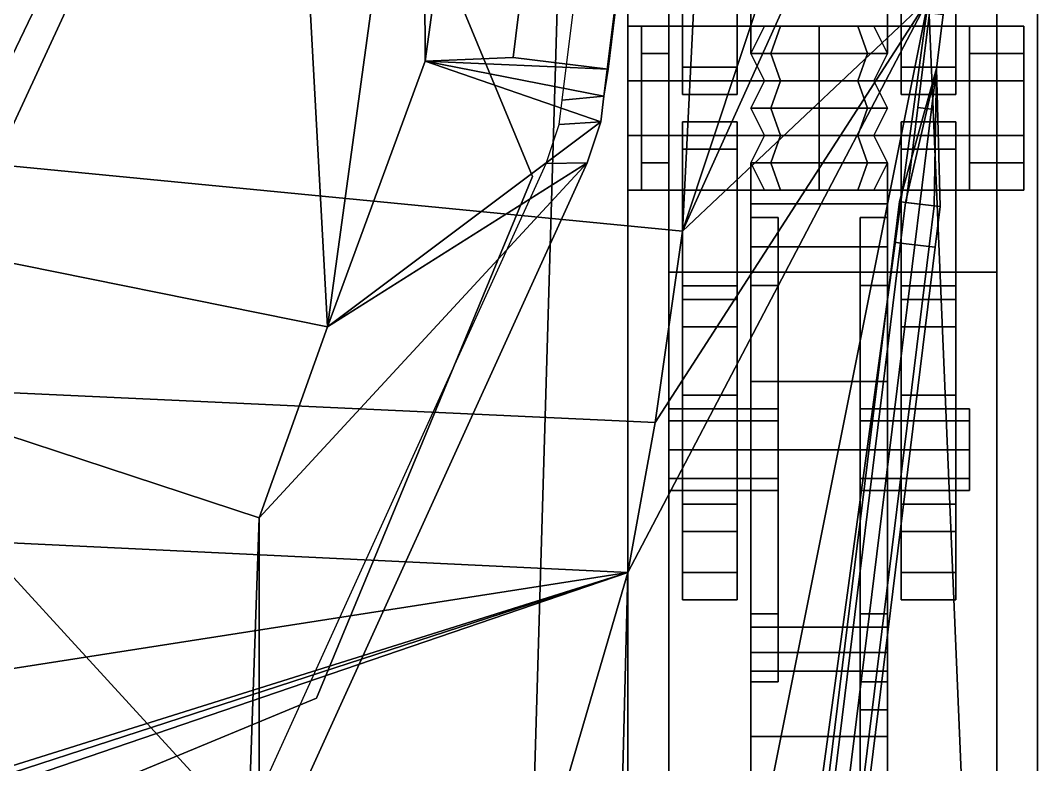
# Model space of a CAD drawing. Header units: millimetres. Extents: x -0.9 to 1.2, y -2.1 to 13.
# Drawn here: x 0.185 to 0.93, y -0.501 to 0.044 of the extents above; entities that cross this region are included whole.
import ezdxf

# ---------------------------------------------------------------- set-up
doc = ezdxf.new("R2010")
doc.units = ezdxf.units.MM
for name, color, linetype in [('fenders', 6, 'Continuous'), ('suspension', 5, 'Continuous'), ('tools', 3, 'Continuous'), ('tracks', 3, 'Continuous'), ('turret', 2, 'Continuous'), ('wheels', 2, 'Continuous')]:
    doc.layers.add(name, color=color, linetype=linetype)

msp = doc.modelspace()

# ---------------------------------------------------------------- linework, layer by layer
for points in [[(0.63, 1.81, 0.35), (0.53, -1.58, 0.35), (-0.53, -1.58, 0.35), (-0.63, 1.81, 0.35)], [(0.53, -1.58, 0.35), (0.63, 1.81, 0.35), (0.63, 1.81, 0.35), (0.63, -1.58, 0.35)], [(0.63, -1.66, 0.89), (0.63, -1.58, 0.35), (0.63, 1.81, 0.35), (0.63, 1.77, 0.89)], [(0.68, 0.09, 1.34), (-0.67, 0.24, 1.34), (-0.67, 0.02, 1.34), (0.67, -0.11, 1.34)], [(0.73289, 0.08, 1.2), (0.68, 0.09, 1.34), (0.67, -0.11, 1.34), (0.73289, 0.08, 1.2)], [(0.75556, 0.08, 1.14), (0.73289, 0.08, 1.2), (0.67, -0.11, 1.34), (0.75556, 0.08, 1.14)], [(0.85, 0.06, 0.89), (0.75556, 0.08, 1.14), (0.67, -0.11, 1.34), (0.85, 0.06, 0.89)], [(0.85, 0.06, 0.89), (0.61, -1.14, 1.03), (0.67, -1.26, 0.89), (0.85, 0.06, 0.89)], [(0.85, 0.06, 0.89), (0.63, -0.36, 1.34), (0.61, -1.14, 1.03), (0.85, 0.06, 0.89)], [(0.85, 0.06, 0.89), (0.65, -0.25, 1.34), (0.63, -0.36, 1.34), (0.85, 0.06, 0.89)], [(0.85, 0.06, 0.89), (0.67, -0.11, 1.34), (0.65, -0.25, 1.34), (0.85, 0.06, 0.89)], [(0.67, -0.11, 1.34), (-0.67, 0.02, 1.34), (-0.65, -0.19, 1.34), (0.65, -0.25, 1.34)], [(0.65, -0.25, 1.34), (-0.65, -0.19, 1.34), (-0.62, -0.3, 1.34), (0.63, -0.36, 1.34)], [(0.63, -0.36, 1.34), (-0.62, -0.3, 1.34), (-0.56, -0.42, 1.34), (-0.46, -0.53, 1.34)], [(0.63, -0.36, 1.34), (-0.46, -0.53, 1.34), (-0.34, -0.6, 1.34), (-0.23, -0.63, 1.34)], [(0.63, -0.36, 1.34), (-0.23, -0.63, 1.34), (-0.2, -0.63, 1.34)], [(0.63, -0.36, 1.34), (-0.2, -0.63, 1.34), (-0.19, -0.64, 1.34)], [(-0.19, -0.64, 1.34), (-0.11, -0.94, 1.34), (0.46, -0.94, 1.34), (0.63, -0.36, 1.34)], [(0.63, -0.36, 1.34), (0.46, -0.94, 1.34), (0.61, -1.14, 1.03), (0.63, -0.36, 1.34)]]:
    msp.add_3dface(points)
at = {"layer": 'fenders'}
for points in [[(0.93, -1.83, 0.89), (0.93, 1.79, 0.89), (0.85, 0.23, 0.89), (0.85, 0.06, 0.89)], [(0.93, -1.79, 0.84), (0.93, 1.78, 0.84), (0.93, 1.79, 0.89), (0.93, -1.83, 0.89)], [(0.85, 0.06, 0.89), (0.85, 0.06, 0.89), (0.67, -1.26, 0.89), (0.93, -1.83, 0.89)]]:
    msp.add_3dface(points, dxfattribs=at)
at = {"layer": 'suspension'}
for points in [[(0.67, 0.2, 0.16), (0.67, 0.01, 0.16), (0.67, -0.01, 0.27), (0.67, -0.01, 0.32)], [(0.67, 0.2, 0.26), (0.67, 0.2, 0.16), (0.67, -0.01, 0.32), (0.67, 0.1, 0.36)], [(0.71, 0.2, 0.16), (0.71, 0.01, 0.16), (0.67, 0.01, 0.16), (0.67, 0.2, 0.16)], [(0.71, -0.01, 0.27), (0.71, 0.01, 0.16), (0.71, 0.2, 0.16), (0.71, -0.01, 0.32)], [(0.71, -0.01, 0.32), (0.71, 0.2, 0.16), (0.71, 0.2, 0.26), (0.71, 0.1, 0.36)], [(0.83, 0.2, 0.26), (0.83, 0.2, 0.16), (0.83, -0.01, 0.32), (0.83, 0.1, 0.36)], [(0.83, 0.2, 0.16), (0.83, 0.01, 0.16), (0.83, -0.01, 0.27), (0.83, -0.01, 0.32)], [(0.87, 0.2, 0.16), (0.87, 0.01, 0.16), (0.83, 0.01, 0.16), (0.83, 0.2, 0.16)], [(0.87, -0.01, 0.32), (0.87, 0.2, 0.16), (0.87, 0.2, 0.26), (0.87, 0.1, 0.36)], [(0.87, -0.01, 0.27), (0.87, 0.01, 0.16), (0.87, 0.2, 0.16), (0.87, -0.01, 0.32)], [(0.67, 0.1, 0.36), (0.67, -0.01, 0.32), (0.71, -0.01, 0.32), (0.71, 0.1, 0.36)], [(0.83, 0.1, 0.36), (0.83, -0.01, 0.32), (0.87, -0.01, 0.32), (0.87, 0.1, 0.36)], [(0.72, 0.05, 0.61), (0.72, 0.04, 0.61), (0.82, 0.04, 0.61), (0.82, 0.05, 0.61)], [(0.82, 0.05, 0.46), (0.82, 0.04, 0.46), (0.72, 0.04, 0.46), (0.72, 0.05, 0.46)], [(0.72, 0.04, 0.46), (0.72, 0.04, 0.61), (0.72, 0.05, 0.61), (0.72, 0.05, 0.46)], [(0.82, 0.05, 0.61), (0.82, 0.04, 0.61), (0.82, 0.04, 0.46), (0.82, 0.05, 0.46)], [(0.92, 0.04, 0.44), (0.92, 0.04, 0.36), (0.63, 0.04, 0.36), (0.63, 0.04, 0.44)], [(0.63, -0.08, 0.36), (0.63, 0.04, 0.36), (0.92, 0.04, 0.36), (0.92, -0.08, 0.36)], [(0.92, 0, 0.45), (0.92, 0.04, 0.44), (0.63, 0.04, 0.44), (0.63, 0, 0.45)], [(0.66, 0.04, 0.26), (0.66, 0.02, 0.23), (0.64, 0.02, 0.23), (0.64, 0.04, 0.26)], [(0.66, 0.04, 0.36), (0.66, 0.04, 0.26), (0.64, 0.04, 0.26), (0.64, 0.04, 0.36)], [(0.64, 0.04, 0.26), (0.64, 0.02, 0.23), (0.64, -0.06, 0.23), (0.64, -0.08, 0.26)], [(0.64, 0.04, 0.36), (0.64, 0.04, 0.26), (0.64, -0.08, 0.26), (0.64, -0.08, 0.36)], [(0.66, -0.06, 0.23), (0.66, 0.02, 0.23), (0.66, 0.04, 0.26), (0.66, -0.08, 0.26)], [(0.66, -0.08, 0.26), (0.66, 0.04, 0.26), (0.66, 0.04, 0.36), (0.66, -0.08, 0.36)], [(0.82, 0.04, 0.46), (0.82, 0.04, 0.61), (0.72, 0.04, 0.61), (0.72, 0.04, 0.46)], [(0.72, 0.02, 0.53), (0.73464, 0.02, 0.56536), (0.74172, 0.04, 0.55828), (0.73, 0.04, 0.53)], [(0.73464, 0.02, 0.49464), (0.72, 0.02, 0.53), (0.73, 0.04, 0.53), (0.74172, 0.04, 0.50172)], [(0.73464, 0.02, 0.56536), (0.77, 0.02, 0.58), (0.77, 0.04, 0.57), (0.74172, 0.04, 0.55828)], [(0.77, 0.02, 0.48), (0.73464, 0.02, 0.49464), (0.74172, 0.04, 0.50172), (0.77, 0.04, 0.49)], [(0.77, 0.02, 0.58), (0.80536, 0.02, 0.56536), (0.79828, 0.04, 0.55828), (0.77, 0.04, 0.57)], [(0.80536, 0.02, 0.49464), (0.77, 0.02, 0.48), (0.77, 0.04, 0.49), (0.79828, 0.04, 0.50172)], [(0.80536, 0.02, 0.56536), (0.82, 0.02, 0.53), (0.81, 0.04, 0.53), (0.79828, 0.04, 0.55828)], [(0.82, 0.02, 0.53), (0.80536, 0.02, 0.49464), (0.79828, 0.04, 0.50172), (0.81, 0.04, 0.53)], [(0.92, 0.04, 0.36), (0.92, 0.04, 0.26), (0.88, 0.04, 0.26), (0.88, 0.04, 0.36)], [(0.88, 0.04, 0.36), (0.88, 0.04, 0.26), (0.88, -0.08, 0.26), (0.88, -0.08, 0.36)], [(0.92, 0.04, 0.26), (0.92, 0.02, 0.23), (0.88, 0.02, 0.23), (0.88, 0.04, 0.26)], [(0.88, 0.04, 0.26), (0.88, 0.02, 0.23), (0.88, -0.06, 0.23), (0.88, -0.08, 0.26)], [(0.92, -0.08, 0.36), (0.92, 0.04, 0.36), (0.92, 0.04, 0.44), (0.92, -0.08, 0.44)], [(0.92, -0.08, 0.26), (0.92, 0.04, 0.26), (0.92, 0.04, 0.36), (0.92, -0.08, 0.36)], [(0.92, -0.06, 0.23), (0.92, 0.02, 0.23), (0.92, 0.04, 0.26), (0.92, -0.08, 0.26)], [(0.92, -0.08, 0.44), (0.92, 0.04, 0.44), (0.92, 0, 0.45), (0.92, -0.04, 0.45)], [(0.66, 0.02, 0.23), (0.66, 0, 0.22), (0.64, 0, 0.22), (0.64, 0.02, 0.23)], [(0.64, 0.02, 0.23), (0.64, 0, 0.22), (0.64, -0.04, 0.22), (0.64, -0.06, 0.23)], [(0.66, -0.04, 0.22), (0.66, 0, 0.22), (0.66, 0.02, 0.23), (0.66, -0.06, 0.23)], [(0.72, 0.02, 0.53), (0.73464, 0.02, 0.49464), (0.74172, 0, 0.50172), (0.73, 0, 0.53)], [(0.73464, 0.02, 0.56536), (0.72, 0.02, 0.53), (0.73, 0, 0.53), (0.74172, 0, 0.55828)], [(0.73464, 0.02, 0.49464), (0.77, 0.02, 0.48), (0.77, 0, 0.49), (0.74172, 0, 0.50172)], [(0.77, 0.02, 0.58), (0.73464, 0.02, 0.56536), (0.74172, 0, 0.55828), (0.77, 0, 0.57)], [(0.77, 0.02, 0.48), (0.80536, 0.02, 0.49464), (0.79828, 0, 0.50172), (0.77, 0, 0.49)], [(0.80536, 0.02, 0.56536), (0.77, 0.02, 0.58), (0.77, 0, 0.57), (0.79828, 0, 0.55828)], [(0.80536, 0.02, 0.49464), (0.82, 0.02, 0.53), (0.81, 0, 0.53), (0.79828, 0, 0.50172)], [(0.82, 0.02, 0.53), (0.80536, 0.02, 0.56536), (0.79828, 0, 0.55828), (0.81, 0, 0.53)], [(0.92, 0.02, 0.23), (0.92, 0, 0.22), (0.88, 0, 0.22), (0.88, 0.02, 0.23)], [(0.88, 0.02, 0.23), (0.88, 0, 0.22), (0.88, -0.04, 0.22), (0.88, -0.06, 0.23)], [(0.92, -0.04, 0.22), (0.92, 0, 0.22), (0.92, 0.02, 0.23), (0.92, -0.06, 0.23)], [(0.67, -0.01, 0.27), (0.67, 0.01, 0.16), (0.71, 0.01, 0.16), (0.71, -0.01, 0.27)], [(0.83, -0.01, 0.27), (0.83, 0.01, 0.16), (0.87, 0.01, 0.16), (0.87, -0.01, 0.27)], [(0.92, -0.04, 0.45), (0.92, 0, 0.45), (0.63, 0, 0.45), (0.63, -0.04, 0.45)], [(0.64, -0.04, 0.22), (0.64, 0, 0.22), (0.66, 0, 0.22), (0.66, -0.04, 0.22)], [(0.72, -0.02, 0.53), (0.73464, -0.02, 0.56536), (0.74172, 0, 0.55828), (0.73, 0, 0.53)], [(0.73464, -0.02, 0.49464), (0.72, -0.02, 0.53), (0.73, 0, 0.53), (0.74172, 0, 0.50172)], [(0.73464, -0.02, 0.56536), (0.77, -0.02, 0.58), (0.77, 0, 0.57), (0.74172, 0, 0.55828)], [(0.77, -0.02, 0.48), (0.73464, -0.02, 0.49464), (0.74172, 0, 0.50172), (0.77, 0, 0.49)], [(0.77, -0.02, 0.58), (0.80536, -0.02, 0.56536), (0.79828, 0, 0.55828), (0.77, 0, 0.57)], [(0.80536, -0.02, 0.49464), (0.77, -0.02, 0.48), (0.77, 0, 0.49), (0.79828, 0, 0.50172)], [(0.80536, -0.02, 0.56536), (0.82, -0.02, 0.53), (0.81, 0, 0.53), (0.79828, 0, 0.55828)], [(0.82, -0.02, 0.53), (0.80536, -0.02, 0.49464), (0.79828, 0, 0.50172), (0.81, 0, 0.53)], [(0.88, -0.04, 0.22), (0.88, 0, 0.22), (0.92, 0, 0.22), (0.92, -0.04, 0.22)], [(0.67, -0.01, 0.32), (0.67, -0.01, 0.27), (0.71, -0.01, 0.27), (0.71, -0.01, 0.32)], [(0.83, -0.01, 0.32), (0.83, -0.01, 0.27), (0.87, -0.01, 0.27), (0.87, -0.01, 0.32)], [(0.72, -0.02, 0.53), (0.73464, -0.02, 0.49464), (0.74172, -0.04, 0.50172), (0.73, -0.04, 0.53)], [(0.73464, -0.02, 0.56536), (0.72, -0.02, 0.53), (0.73, -0.04, 0.53), (0.74172, -0.04, 0.55828)], [(0.73464, -0.02, 0.49464), (0.77, -0.02, 0.48), (0.77, -0.04, 0.49), (0.74172, -0.04, 0.50172)], [(0.77, -0.02, 0.58), (0.73464, -0.02, 0.56536), (0.74172, -0.04, 0.55828), (0.77, -0.04, 0.57)], [(0.77, -0.02, 0.48), (0.80536, -0.02, 0.49464), (0.79828, -0.04, 0.50172), (0.77, -0.04, 0.49)], [(0.80536, -0.02, 0.56536), (0.77, -0.02, 0.58), (0.77, -0.04, 0.57), (0.79828, -0.04, 0.55828)], [(0.80536, -0.02, 0.49464), (0.82, -0.02, 0.53), (0.81, -0.04, 0.53), (0.79828, -0.04, 0.50172)], [(0.82, -0.02, 0.53), (0.80536, -0.02, 0.56536), (0.79828, -0.04, 0.55828), (0.81, -0.04, 0.53)], [(0.67, -0.03, 0.32), (0.67, -0.24, 0.16), (0.67, -0.24, 0.26), (0.67, -0.14, 0.36)], [(0.67, -0.03, 0.27), (0.67, -0.05, 0.16), (0.67, -0.24, 0.16), (0.67, -0.03, 0.32)], [(0.71, -0.03, 0.27), (0.71, -0.05, 0.16), (0.67, -0.05, 0.16), (0.67, -0.03, 0.27)], [(0.71, -0.14, 0.36), (0.71, -0.03, 0.32), (0.67, -0.03, 0.32), (0.67, -0.14, 0.36)], [(0.71, -0.03, 0.32), (0.71, -0.03, 0.27), (0.67, -0.03, 0.27), (0.67, -0.03, 0.32)], [(0.71, -0.24, 0.26), (0.71, -0.24, 0.16), (0.71, -0.03, 0.32), (0.71, -0.14, 0.36)], [(0.71, -0.24, 0.16), (0.71, -0.05, 0.16), (0.71, -0.03, 0.27), (0.71, -0.03, 0.32)], [(0.87, -0.03, 0.27), (0.87, -0.05, 0.16), (0.83, -0.05, 0.16), (0.83, -0.03, 0.27)], [(0.83, -0.03, 0.27), (0.83, -0.05, 0.16), (0.83, -0.24, 0.16), (0.83, -0.03, 0.32)], [(0.83, -0.03, 0.32), (0.83, -0.24, 0.16), (0.83, -0.24, 0.26), (0.83, -0.14, 0.36)], [(0.87, -0.14, 0.36), (0.87, -0.03, 0.32), (0.83, -0.03, 0.32), (0.83, -0.14, 0.36)], [(0.87, -0.03, 0.32), (0.87, -0.03, 0.27), (0.83, -0.03, 0.27), (0.83, -0.03, 0.32)], [(0.87, -0.24, 0.16), (0.87, -0.05, 0.16), (0.87, -0.03, 0.27), (0.87, -0.03, 0.32)], [(0.87, -0.24, 0.26), (0.87, -0.24, 0.16), (0.87, -0.03, 0.32), (0.87, -0.14, 0.36)], [(0.63, -0.04, 0.45), (0.63, -0.08, 0.44), (0.92, -0.08, 0.44), (0.92, -0.04, 0.45)], [(0.64, -0.06, 0.23), (0.64, -0.04, 0.22), (0.66, -0.04, 0.22), (0.66, -0.06, 0.23)], [(0.72, -0.06, 0.53), (0.73464, -0.06, 0.56536), (0.74172, -0.04, 0.55828), (0.73, -0.04, 0.53)], [(0.73464, -0.06, 0.49464), (0.72, -0.06, 0.53), (0.73, -0.04, 0.53), (0.74172, -0.04, 0.50172)], [(0.73464, -0.06, 0.56536), (0.77, -0.06, 0.58), (0.77, -0.04, 0.57), (0.74172, -0.04, 0.55828)], [(0.77, -0.06, 0.48), (0.73464, -0.06, 0.49464), (0.74172, -0.04, 0.50172), (0.77, -0.04, 0.49)], [(0.77, -0.06, 0.58), (0.80536, -0.06, 0.56536), (0.79828, -0.04, 0.55828), (0.77, -0.04, 0.57)], [(0.80536, -0.06, 0.49464), (0.77, -0.06, 0.48), (0.77, -0.04, 0.49), (0.79828, -0.04, 0.50172)], [(0.80536, -0.06, 0.56536), (0.82, -0.06, 0.53), (0.81, -0.04, 0.53), (0.79828, -0.04, 0.55828)], [(0.82, -0.06, 0.53), (0.80536, -0.06, 0.49464), (0.79828, -0.04, 0.50172), (0.81, -0.04, 0.53)], [(0.88, -0.06, 0.23), (0.88, -0.04, 0.22), (0.92, -0.04, 0.22), (0.92, -0.06, 0.23)], [(0.67, -0.24, 0.16), (0.67, -0.05, 0.16), (0.71, -0.05, 0.16), (0.71, -0.24, 0.16)], [(0.83, -0.24, 0.16), (0.83, -0.05, 0.16), (0.87, -0.05, 0.16), (0.87, -0.24, 0.16)], [(0.64, -0.08, 0.26), (0.64, -0.06, 0.23), (0.66, -0.06, 0.23), (0.66, -0.08, 0.26)], [(0.72, -0.06, 0.53), (0.73464, -0.06, 0.49464), (0.74172, -0.08, 0.50172), (0.73, -0.08, 0.53)], [(0.73464, -0.06, 0.56536), (0.72, -0.06, 0.53), (0.73, -0.08, 0.53), (0.74172, -0.08, 0.55828)], [(0.73464, -0.06, 0.49464), (0.77, -0.06, 0.48), (0.77, -0.08, 0.49), (0.74172, -0.08, 0.50172)], [(0.77, -0.06, 0.58), (0.73464, -0.06, 0.56536), (0.74172, -0.08, 0.55828), (0.77, -0.08, 0.57)], [(0.77, -0.06, 0.48), (0.80536, -0.06, 0.49464), (0.79828, -0.08, 0.50172), (0.77, -0.08, 0.49)], [(0.80536, -0.06, 0.56536), (0.77, -0.06, 0.58), (0.77, -0.08, 0.57), (0.79828, -0.08, 0.55828)], [(0.80536, -0.06, 0.49464), (0.82, -0.06, 0.53), (0.81, -0.08, 0.53), (0.79828, -0.08, 0.50172)], [(0.82, -0.06, 0.53), (0.80536, -0.06, 0.56536), (0.79828, -0.08, 0.55828), (0.81, -0.08, 0.53)], [(0.88, -0.08, 0.26), (0.88, -0.06, 0.23), (0.92, -0.06, 0.23), (0.92, -0.08, 0.26)], [(0.63, -0.08, 0.44), (0.63, -0.08, 0.36), (0.92, -0.08, 0.36), (0.92, -0.08, 0.44)], [(0.64, -0.08, 0.36), (0.64, -0.08, 0.26), (0.66, -0.08, 0.26), (0.66, -0.08, 0.36)], [(0.72, -0.08, 0.61), (0.72, -0.08, 0.46), (0.72, -0.09, 0.46), (0.72, -0.09, 0.61)], [(0.72, -0.09, 0.46), (0.72, -0.08, 0.46), (0.82, -0.08, 0.46), (0.82, -0.09, 0.46)], [(0.82, -0.09, 0.61), (0.82, -0.08, 0.61), (0.72, -0.08, 0.61), (0.72, -0.09, 0.61)], [(0.82, -0.08, 0.61), (0.82, -0.08, 0.46), (0.72, -0.08, 0.46), (0.72, -0.08, 0.61)], [(0.82, -0.09, 0.46), (0.82, -0.08, 0.46), (0.82, -0.08, 0.61), (0.82, -0.09, 0.61)], [(0.88, -0.08, 0.36), (0.88, -0.08, 0.26), (0.92, -0.08, 0.26), (0.92, -0.08, 0.36)], [(0.72, -0.09, 0.61), (0.72, -0.09, 0.46), (0.82, -0.09, 0.46), (0.82, -0.09, 0.61)], [(0.82, -0.22, 0.59), (0.82, -0.09, 0.59), (0.72, -0.09, 0.59), (0.72, -0.22, 0.59)], [(0.72, -0.14, 0.57), (0.72, -0.09, 0.57), (0.82, -0.09, 0.57), (0.82, -0.14, 0.57)], [(0.82, -0.14, 0.49), (0.82, -0.09, 0.49), (0.72, -0.09, 0.49), (0.72, -0.14, 0.49)], [(0.72, -0.22, 0.47), (0.72, -0.09, 0.47), (0.82, -0.09, 0.47), (0.82, -0.22, 0.47)], [(0.72, -0.22, 0.59), (0.72, -0.09, 0.59), (0.72, -0.09, 0.57), (0.72, -0.14, 0.57)], [(0.72, -0.14, 0.49), (0.72, -0.09, 0.49), (0.72, -0.09, 0.47), (0.72, -0.22, 0.47)], [(0.82, -0.09, 0.57), (0.82, -0.09, 0.59), (0.82, -0.22, 0.59), (0.82, -0.14, 0.57)], [(0.82, -0.09, 0.47), (0.82, -0.09, 0.49), (0.82, -0.14, 0.49), (0.82, -0.22, 0.47)], [(0.71, -0.14, 0.49), (0.71, -0.16, 0.4), (0.67, -0.16, 0.4), (0.67, -0.14, 0.49)], [(0.67, -0.16, 0.4), (0.67, -0.38, 0.26), (0.67, -0.31, 0.42), (0.67, -0.14, 0.49)], [(0.67, -0.14, 0.36), (0.67, -0.24, 0.26), (0.67, -0.27, 0.28), (0.67, -0.16, 0.38)], [(0.71, -0.16, 0.38), (0.71, -0.14, 0.36), (0.67, -0.14, 0.36), (0.67, -0.16, 0.38)], [(0.71, -0.14, 0.62), (0.71, -0.14, 0.57), (0.67, -0.14, 0.57), (0.67, -0.14, 0.62)], [(0.67, -0.14, 0.62), (0.67, -0.18, 0.62), (0.71, -0.18, 0.62), (0.71, -0.14, 0.62)], [(0.67, -0.14, 0.57), (0.67, -0.18, 0.62), (0.67, -0.18, 0.62), (0.67, -0.14, 0.62)], [(0.67, -0.15, 0.55), (0.67, -0.18, 0.58), (0.67, -0.18, 0.62), (0.67, -0.14, 0.57)], [(0.71, -0.14, 0.57), (0.71, -0.15, 0.55), (0.67, -0.15, 0.55), (0.67, -0.14, 0.57)], [(0.71, -0.15, 0.52), (0.71, -0.14, 0.49), (0.67, -0.14, 0.49), (0.67, -0.15, 0.52)], [(0.67, -0.14, 0.49), (0.67, -0.31, 0.42), (0.67, -0.23, 0.53), (0.67, -0.15, 0.52)], [(0.71, -0.31, 0.42), (0.71, -0.38, 0.26), (0.71, -0.16, 0.4), (0.71, -0.14, 0.49)], [(0.71, -0.27, 0.28), (0.71, -0.24, 0.26), (0.71, -0.14, 0.36), (0.71, -0.16, 0.38)], [(0.71, -0.18, 0.62), (0.71, -0.18, 0.62), (0.71, -0.14, 0.57), (0.71, -0.14, 0.62)], [(0.71, -0.18, 0.62), (0.71, -0.18, 0.58), (0.71, -0.15, 0.55), (0.71, -0.14, 0.57)], [(0.71, -0.23, 0.53), (0.71, -0.31, 0.42), (0.71, -0.14, 0.49), (0.71, -0.15, 0.52)], [(0.72, -0.14, 0.49), (0.72, -0.14, 0.57), (0.82, -0.14, 0.57), (0.82, -0.14, 0.49)], [(0.72, -0.22, 0.47), (0.72, -0.22, 0.59), (0.72, -0.14, 0.57), (0.72, -0.14, 0.49)], [(0.82, -0.14, 0.57), (0.82, -0.22, 0.59), (0.82, -0.22, 0.47), (0.82, -0.14, 0.49)], [(0.83, -0.16, 0.4), (0.83, -0.38, 0.26), (0.83, -0.31, 0.42), (0.83, -0.14, 0.49)], [(0.87, -0.14, 0.49), (0.87, -0.16, 0.4), (0.83, -0.16, 0.4), (0.83, -0.14, 0.49)], [(0.87, -0.16, 0.38), (0.87, -0.14, 0.36), (0.83, -0.14, 0.36), (0.83, -0.16, 0.38)], [(0.83, -0.14, 0.36), (0.83, -0.24, 0.26), (0.83, -0.27, 0.28), (0.83, -0.16, 0.38)], [(0.83, -0.14, 0.49), (0.83, -0.31, 0.42), (0.83, -0.23, 0.53), (0.83, -0.15, 0.52)], [(0.87, -0.15, 0.52), (0.87, -0.14, 0.49), (0.83, -0.14, 0.49), (0.83, -0.15, 0.52)], [(0.87, -0.14, 0.57), (0.87, -0.15, 0.55), (0.83, -0.15, 0.55), (0.83, -0.14, 0.57)], [(0.83, -0.15, 0.55), (0.83, -0.18, 0.58), (0.83, -0.18, 0.62), (0.83, -0.14, 0.57)], [(0.83, -0.14, 0.57), (0.83, -0.18, 0.62), (0.83, -0.18, 0.62), (0.83, -0.14, 0.62)], [(0.83, -0.14, 0.62), (0.83, -0.18, 0.62), (0.87, -0.18, 0.62), (0.87, -0.14, 0.62)], [(0.87, -0.14, 0.62), (0.87, -0.14, 0.57), (0.83, -0.14, 0.57), (0.83, -0.14, 0.62)], [(0.87, -0.31, 0.42), (0.87, -0.38, 0.26), (0.87, -0.16, 0.4), (0.87, -0.14, 0.49)], [(0.87, -0.27, 0.28), (0.87, -0.24, 0.26), (0.87, -0.14, 0.36), (0.87, -0.16, 0.38)], [(0.87, -0.23, 0.53), (0.87, -0.31, 0.42), (0.87, -0.14, 0.49), (0.87, -0.15, 0.52)], [(0.87, -0.18, 0.62), (0.87, -0.18, 0.58), (0.87, -0.15, 0.55), (0.87, -0.14, 0.57)], [(0.87, -0.18, 0.62), (0.87, -0.18, 0.62), (0.87, -0.14, 0.57), (0.87, -0.14, 0.62)], [(0.71, -0.15, 0.55), (0.71, -0.15, 0.52), (0.67, -0.15, 0.52), (0.67, -0.15, 0.55)], [(0.67, -0.15, 0.52), (0.67, -0.23, 0.53), (0.67, -0.18, 0.58), (0.67, -0.15, 0.55)], [(0.71, -0.18, 0.58), (0.71, -0.23, 0.53), (0.71, -0.15, 0.52), (0.71, -0.15, 0.55)], [(0.83, -0.15, 0.52), (0.83, -0.23, 0.53), (0.83, -0.18, 0.58), (0.83, -0.15, 0.55)], [(0.87, -0.15, 0.55), (0.87, -0.15, 0.52), (0.83, -0.15, 0.52), (0.83, -0.15, 0.55)], [(0.87, -0.18, 0.58), (0.87, -0.23, 0.53), (0.87, -0.15, 0.52), (0.87, -0.15, 0.55)], [(0.67, -0.16, 0.38), (0.67, -0.27, 0.28), (0.67, -0.38, 0.26), (0.67, -0.16, 0.4)], [(0.71, -0.16, 0.4), (0.71, -0.16, 0.38), (0.67, -0.16, 0.38), (0.67, -0.16, 0.4)], [(0.71, -0.38, 0.26), (0.71, -0.27, 0.28), (0.71, -0.16, 0.38), (0.71, -0.16, 0.4)], [(0.87, -0.16, 0.4), (0.87, -0.16, 0.38), (0.83, -0.16, 0.38), (0.83, -0.16, 0.4)], [(0.83, -0.16, 0.38), (0.83, -0.27, 0.28), (0.83, -0.38, 0.26), (0.83, -0.16, 0.4)], [(0.87, -0.38, 0.26), (0.87, -0.27, 0.28), (0.87, -0.16, 0.38), (0.87, -0.16, 0.4)], [(0.67, -0.18, 0.62), (0.67, -0.18, 0.58), (0.71, -0.18, 0.58), (0.71, -0.18, 0.62)], [(0.67, -0.18, 0.58), (0.67, -0.23, 0.53), (0.71, -0.23, 0.53), (0.71, -0.18, 0.58)], [(0.83, -0.18, 0.58), (0.83, -0.23, 0.53), (0.87, -0.23, 0.53), (0.87, -0.18, 0.58)], [(0.83, -0.18, 0.62), (0.83, -0.18, 0.58), (0.87, -0.18, 0.58), (0.87, -0.18, 0.62)], [(0.82, -0.22, 0.47), (0.82, -0.22, 0.59), (0.72, -0.22, 0.59), (0.72, -0.22, 0.47)], [(0.67, -0.23, 0.53), (0.67, -0.31, 0.42), (0.71, -0.31, 0.42), (0.71, -0.23, 0.53)], [(0.83, -0.23, 0.53), (0.83, -0.31, 0.42), (0.87, -0.31, 0.42), (0.87, -0.23, 0.53)], [(0.71, -0.24, 0.16), (0.71, -0.24, 0.26), (0.67, -0.24, 0.26), (0.67, -0.24, 0.16)], [(0.67, -0.27, 0.28), (0.67, -0.24, 0.26), (0.71, -0.24, 0.26), (0.71, -0.27, 0.28)], [(0.87, -0.24, 0.16), (0.87, -0.24, 0.26), (0.83, -0.24, 0.26), (0.83, -0.24, 0.16)], [(0.83, -0.27, 0.28), (0.83, -0.24, 0.26), (0.87, -0.24, 0.26), (0.87, -0.27, 0.28)], [(0.67, -0.38, 0.26), (0.67, -0.27, 0.28), (0.67, -0.27, 0.28), (0.67, -0.3, 0.26)], [(0.67, -0.3, 0.26), (0.67, -0.27, 0.28), (0.71, -0.27, 0.28), (0.71, -0.3, 0.26)], [(0.71, -0.3, 0.26), (0.71, -0.27, 0.28), (0.71, -0.38, 0.26)], [(0.83, -0.3, 0.26), (0.83, -0.27, 0.28), (0.87, -0.27, 0.28), (0.87, -0.3, 0.26)], [(0.83, -0.38, 0.26), (0.83, -0.27, 0.28), (0.83, -0.27, 0.28), (0.83, -0.3, 0.26)], [(0.87, -0.3, 0.26), (0.87, -0.27, 0.28), (0.87, -0.38, 0.26)], [(0.67, -0.3, 0.15), (0.67, -0.33, 0.16), (0.67, -0.36, 0.18), (0.67, -0.38, 0.22)], [(0.67, -0.3, 0.26), (0.67, -0.3, 0.15), (0.67, -0.38, 0.22), (0.67, -0.38, 0.26)], [(0.67, -0.3, 0.15), (0.67, -0.3, 0.26), (0.71, -0.3, 0.26), (0.71, -0.3, 0.15)], [(0.67, -0.33, 0.16), (0.67, -0.3, 0.15), (0.71, -0.3, 0.15), (0.71, -0.33, 0.16)], [(0.71, -0.38, 0.22), (0.71, -0.36, 0.18), (0.71, -0.33, 0.16), (0.71, -0.3, 0.15)], [(0.71, -0.38, 0.26), (0.71, -0.38, 0.22), (0.71, -0.3, 0.15), (0.71, -0.3, 0.26)], [(0.83, -0.3, 0.15), (0.83, -0.3, 0.26), (0.87, -0.3, 0.26), (0.87, -0.3, 0.15)], [(0.83, -0.3, 0.26), (0.83, -0.3, 0.15), (0.83, -0.38, 0.22), (0.83, -0.38, 0.26)], [(0.83, -0.3, 0.15), (0.83, -0.33, 0.16), (0.83, -0.36, 0.18), (0.83, -0.38, 0.22)], [(0.83, -0.33, 0.16), (0.83, -0.3, 0.15), (0.87, -0.3, 0.15), (0.87, -0.33, 0.16)], [(0.87, -0.38, 0.26), (0.87, -0.38, 0.22), (0.87, -0.3, 0.15), (0.87, -0.3, 0.26)], [(0.87, -0.38, 0.22), (0.87, -0.36, 0.18), (0.87, -0.33, 0.16), (0.87, -0.3, 0.15)], [(0.67, -0.31, 0.42), (0.67, -0.38, 0.26), (0.71, -0.38, 0.26), (0.71, -0.31, 0.42)], [(0.83, -0.31, 0.42), (0.83, -0.38, 0.26), (0.87, -0.38, 0.26), (0.87, -0.31, 0.42)], [(0.67, -0.36, 0.18), (0.67, -0.33, 0.16), (0.71, -0.33, 0.16), (0.71, -0.36, 0.18)], [(0.83, -0.36, 0.18), (0.83, -0.33, 0.16), (0.87, -0.33, 0.16), (0.87, -0.36, 0.18)], [(0.67, -0.38, 0.22), (0.67, -0.36, 0.18), (0.71, -0.36, 0.18), (0.71, -0.38, 0.22)], [(0.83, -0.38, 0.22), (0.83, -0.36, 0.18), (0.87, -0.36, 0.18), (0.87, -0.38, 0.22)], [(0.67, -0.38, 0.26), (0.67, -0.38, 0.22), (0.71, -0.38, 0.22), (0.71, -0.38, 0.26)], [(0.83, -0.38, 0.26), (0.83, -0.38, 0.22), (0.87, -0.38, 0.22), (0.87, -0.38, 0.26)]]:
    msp.add_3dface(points, dxfattribs=at)
at = {"layer": 'tools'}
for points in [[(0.85079, 0.04995, 1.08), (0.85567, 0.08965, 1.03), (0.84226, -0.01953, 0.9), (0.84226, -0.01953, 1.1)], [(0.85567, 0.08965, 1.03), (0.85567, 0.08965, 0.97), (0.85079, 0.04995, 0.92), (0.84226, -0.01953, 0.9)], [(0.85219, -0.02075, 0.9), (0.86559, 0.08843, 1.03), (0.86072, 0.04873, 1.08), (0.85219, -0.02075, 1.1)], [(0.86072, 0.04873, 0.92), (0.86559, 0.08843, 0.97), (0.86559, 0.08843, 1.03), (0.85219, -0.02075, 0.9)], [(0.85219, -0.02075, 1.1), (0.86072, 0.04873, 1.08), (0.85079, 0.04995, 1.08), (0.84226, -0.01953, 1.1)], [(0.84226, -0.01953, 0.9), (0.85079, 0.04995, 0.92), (0.86072, 0.04873, 0.92), (0.85219, -0.02075, 0.9)], [(0.83313, -0.08893, 0.98939), (0.82877, -0.0884, 1), (0.85584, 0.00903, 1)], [(0.82877, -0.0884, 1), (0.83313, -0.08893, 1.01061), (0.85584, 0.00903, 1)], [(0.84366, -0.09022, 0.985), (0.83313, -0.08893, 0.98939), (0.85584, 0.00903, 1)], [(0.83313, -0.08893, 1.01061), (0.84366, -0.09022, 1.015), (0.85584, 0.00903, 1)], [(0.85418, -0.09152, 0.98939), (0.84366, -0.09022, 0.985), (0.85584, 0.00903, 1)], [(0.84366, -0.09022, 1.015), (0.85418, -0.09152, 1.01061), (0.85584, 0.00903, 1)], [(0.85854, -0.09205, 1), (0.85418, -0.09152, 0.98939), (0.85584, 0.00903, 1)], [(0.85418, -0.09152, 1.01061), (0.85854, -0.09205, 1), (0.85584, 0.00903, 1)], [(0.83373, -0.089, 1.1), (0.84226, -0.01953, 1.1), (0.84226, -0.01953, 0.9), (0.83373, -0.089, 0.9)], [(0.84366, -0.09022, 1.1), (0.85219, -0.02075, 1.1), (0.84226, -0.01953, 1.1), (0.83373, -0.089, 1.1)], [(0.83373, -0.089, 0.9), (0.84226, -0.01953, 0.9), (0.85219, -0.02075, 0.9), (0.84366, -0.09022, 0.9)], [(0.85219, -0.02075, 0.9), (0.85219, -0.02075, 1.1), (0.84366, -0.09022, 1.1), (0.84366, -0.09022, 0.9)], [(0.83313, -0.08893, 1.01061), (0.82877, -0.0884, 1), (0.82511, -0.11817, 1), (0.82947, -0.11871, 1.01061)], [(0.82877, -0.0884, 1), (0.83313, -0.08893, 0.98939), (0.82947, -0.11871, 0.98939), (0.82511, -0.11817, 1)], [(0.84366, -0.09022, 1.015), (0.83313, -0.08893, 1.01061), (0.82947, -0.11871, 1.01061), (0.84, -0.12, 1.015)], [(0.83313, -0.08893, 0.98939), (0.84366, -0.09022, 0.985), (0.84, -0.12, 0.985), (0.82947, -0.11871, 0.98939)], [(0.84366, -0.09022, 0.9), (0.84366, -0.09022, 1.1), (0.83373, -0.089, 1.1), (0.83373, -0.089, 0.9)], [(0.85418, -0.09152, 1.01061), (0.84366, -0.09022, 1.015), (0.84, -0.12, 1.015), (0.85053, -0.12129, 1.01061)], [(0.84366, -0.09022, 0.985), (0.85418, -0.09152, 0.98939), (0.85053, -0.12129, 0.98939), (0.84, -0.12, 0.985)], [(0.85854, -0.09205, 1), (0.85418, -0.09152, 1.01061), (0.85053, -0.12129, 1.01061), (0.85489, -0.12183, 1)], [(0.85418, -0.09152, 0.98939), (0.85854, -0.09205, 1), (0.85489, -0.12183, 1), (0.85053, -0.12129, 0.98939)], [(0.82947, -0.11871, 1.01061), (0.82511, -0.11817, 1), (0.73249, -0.87251, 1), (0.73685, -0.87304, 1.01061)], [(0.82511, -0.11817, 1), (0.82947, -0.11871, 0.98939), (0.73685, -0.87304, 0.98939), (0.73249, -0.87251, 1)], [(0.84, -0.12, 1.015), (0.82947, -0.11871, 1.01061), (0.73685, -0.87304, 1.01061), (0.74738, -0.87433, 1.015)], [(0.82947, -0.11871, 0.98939), (0.84, -0.12, 0.985), (0.74738, -0.87433, 0.985), (0.73685, -0.87304, 0.98939)], [(0.85053, -0.12129, 1.01061), (0.84, -0.12, 1.015), (0.74738, -0.87433, 1.015), (0.75791, -0.87563, 1.01061)], [(0.84, -0.12, 0.985), (0.85053, -0.12129, 0.98939), (0.75791, -0.87563, 0.98939), (0.74738, -0.87433, 0.985)], [(0.85489, -0.12183, 1), (0.85053, -0.12129, 1.01061), (0.75791, -0.87563, 1.01061), (0.76227, -0.87616, 1)], [(0.85053, -0.12129, 0.98939), (0.85489, -0.12183, 1), (0.76227, -0.87616, 1), (0.75791, -0.87563, 0.98939)]]:
    msp.add_3dface(points, dxfattribs=at)
at = {"layer": 'tracks'}
for points in [[(0.66, 1.26), (0.66, -1.28), (0.66, -1.27, 0.03), (0.66, 1.26, 0.03)], [(0.9, 1.26), (0.9, -1.28), (0.66, -1.28), (0.66, 1.26)], [(0.66, 1.26, 0.03), (0.66, -1.27, 0.03), (0.9, -1.27, 0.03), (0.9, 1.26, 0.03)], [(0.9, -1.27, 0.03), (0.9, -1.28), (0.9, 1.26), (0.9, 1.26, 0.03)], [(0.9, -0.14, 0.82), (0.9, 0.46, 0.82), (0.66, 0.46, 0.82), (0.66, -0.14, 0.82)], [(0.66, -0.14, 0.82), (0.66, 0.46, 0.82), (0.66, 0.46, 0.78), (0.66, -0.14, 0.78)], [(0.66, -0.14, 0.78), (0.66, 0.46, 0.78), (0.9, 0.46, 0.78), (0.9, -0.14, 0.78)], [(0.9, 0.46, 0.78), (0.9, 0.46, 0.82), (0.9, -0.14, 0.82), (0.9, -0.14, 0.78)], [(0.66, -0.51, 0.83), (0.66, -0.14, 0.82), (0.66, -0.14, 0.78), (0.66, -0.51, 0.79)], [(0.9, -0.51, 0.83), (0.9, -0.14, 0.82), (0.66, -0.14, 0.82), (0.66, -0.51, 0.83)], [(0.66, -0.51, 0.79), (0.66, -0.14, 0.78), (0.9, -0.14, 0.78), (0.9, -0.51, 0.79)], [(0.9, -0.14, 0.78), (0.9, -0.14, 0.82), (0.9, -0.51, 0.83), (0.9, -0.51, 0.79)]]:
    msp.add_3dface(points, dxfattribs=at)
at = {"layer": 'turret'}
for points in [[(0.41, -0.18, 1.87), (0.48, 0.33, 1.87), (0.39, 0.31, 1.87), (0.38414, 0.29586, 1.87)], [(0.41, -0.18, 1.87), (0.48149, 0.0144, 1.75), (0.48149, 0.0144, 1.75), (0.48, 0.33, 1.87)], [(0.48149, 0.0144, 1.75), (0.51421, 0.25281, 1.75), (0.51421, 0.25281, 1.75), (0.48, 0.33, 1.87)], [(0.56, -0.07, 1.34), (0.40184, 0.31184, 1.34), (0.40184, 0.31184, 1.37), (0.56, -0.07, 1.37)], [(0.13651, 0.125, 1.87), (0.17, 0, 1.87), (0.29, 0.25, 1.87), (0.21586, 0.29586, 1.87)], [(0.38414, 0.29586, 1.87), (0.31, 0.25, 1.87), (0.13651, -0.125, 1.87), (0.41, -0.18, 1.87)], [(0.31, 0.25, 1.87), (0.29, 0.25, 1.87), (0.17, 0, 1.87), (0.13651, -0.125, 1.87)], [(0.48149, 0.0144, 1.75), (0.54588, 0.01716, 1.75), (0.57269, 0.23552, 1.75), (0.51421, 0.25281, 1.75)], [(0.61235, -0.01122, 1.4), (0.58173, -0.01416, 1.37), (0.61238, 0.231, 1.37), (0.64461, 0.24684, 1.4)], [(0.61536, 0.00863, 1.7), (0.61235, -0.01122, 1.4), (0.64461, 0.24684, 1.4), (0.64217, 0.22699, 1.7)], [(0.54588, 0.01716, 1.75), (0.61536, 0.00863, 1.7), (0.64217, 0.22699, 1.7), (0.57269, 0.23552, 1.75)], [(0.48149, 0.0144, 1.75), (0.61536, 0.00863, 1.7), (0.61536, 0.00863, 1.7), (0.54588, 0.01716, 1.75)], [(0.41, -0.18, 1.87), (0.61, -0.03, 1.4), (0.61, -0.03, 1.4), (0.48149, 0.0144, 1.75)], [(0.48149, 0.0144, 1.75), (0.61235, -0.01122, 1.4), (0.61235, -0.01122, 1.4), (0.61536, 0.00863, 1.7)], [(0.48149, 0.0144, 1.75), (0.61, -0.03, 1.4), (0.61, -0.03, 1.4), (0.61235, -0.01122, 1.4)], [(0.61, -0.03, 1.4), (0.5795, -0.032, 1.37), (0.58173, -0.01416, 1.37), (0.61235, -0.01122, 1.4)], [(0.41, -0.18, 1.87), (0.6, -0.06, 1.4), (0.6, -0.06, 1.4), (0.61, -0.03, 1.4)], [(0.6, -0.06, 1.4), (0.57, -0.0605, 1.37), (0.5795, -0.032, 1.37), (0.61, -0.03, 1.4)], [(0.35, -0.61, 1.4), (0.3325, -0.583, 1.37), (0.57, -0.0605, 1.37), (0.6, -0.06, 1.4)], [(0.36, -0.32, 1.87), (0.35, -0.61, 1.4), (0.35, -0.61, 1.4), (0.6, -0.06, 1.4)], [(0.41, -0.18, 1.87), (0.36, -0.32, 1.87), (0.36, -0.32, 1.87), (0.6, -0.06, 1.4)], [(0.40184, -0.45184, 1.34), (0.56, -0.07, 1.34), (0.56, -0.07, 1.37), (0.40184, -0.45184, 1.37)], [(0.36, -0.32, 1.87), (0.41, -0.18, 1.87), (0.13651, -0.125, 1.87), (0.045, -0.21651, 1.87)], [(-0.16, -0.32, 1.87), (-0.16, -0.58, 1.76786), (0.36, -0.56, 1.77571), (0.045, -0.21651, 1.87)], [(0.36, -0.56, 1.77571), (0.36, -0.32, 1.87), (0.045, -0.21651, 1.87)], [(0.36, -0.56, 1.77571), (0.35, -0.61, 1.4), (0.35, -0.61, 1.4), (0.36, -0.32, 1.87)], [(0.02, -0.61, 1.34), (0.40184, -0.45184, 1.34), (0.40184, -0.45184, 1.37), (0.02, -0.61, 1.37)]]:
    msp.add_3dface(points, dxfattribs=at)
at = {"layer": 'wheels'}
for points in [[(0.72, 0.08151, 0.09151), (0.72, 0.02, 0.24), (0.72, 0.06, 0.24), (0.72, 0.10979, 0.11979)], [(0.72, 0.02, 0.24), (0.72, 0.08151, 0.38849), (0.72, 0.10979, 0.36021), (0.72, 0.06, 0.24)], [(0.82, 0.02, 0.24), (0.82, 0.08151, 0.09151), (0.82, 0.10979, 0.11979), (0.82, 0.06, 0.24)], [(0.82, 0.08151, 0.38849), (0.82, 0.02, 0.24), (0.82, 0.06, 0.24), (0.82, 0.10979, 0.36021)], [(0.82, 0.08151, 0.09151), (0.82, 0.02, 0.24), (0.72, 0.02, 0.24), (0.72, 0.08151, 0.09151)], [(0.82, 0.02, 0.24), (0.82, 0.08151, 0.38849), (0.72, 0.08151, 0.38849), (0.72, 0.02, 0.24)], [(0.72, -0.06, 0.24), (0.72, -0.12151, 0.09151), (0.72, -0.14979, 0.11979), (0.72, -0.1, 0.24)], [(0.82, -0.06, 0.24), (0.82, -0.12151, 0.09151), (0.72, -0.12151, 0.09151), (0.72, -0.06, 0.24)], [(0.72, -0.12151, 0.38849), (0.72, -0.06, 0.24), (0.72, -0.1, 0.24), (0.72, -0.14979, 0.36021)], [(0.82, -0.12151, 0.38849), (0.82, -0.06, 0.24), (0.72, -0.06, 0.24), (0.72, -0.12151, 0.38849)], [(0.82, -0.12151, 0.09151), (0.82, -0.06, 0.24), (0.82, -0.1, 0.24), (0.82, -0.14979, 0.11979)], [(0.82, -0.06, 0.24), (0.82, -0.12151, 0.38849), (0.82, -0.14979, 0.36021), (0.82, -0.1, 0.24)], [(0.74, -0.14979, 0.11979), (0.74, -0.1, 0.24), (0.72, -0.1, 0.24), (0.72, -0.14979, 0.11979)], [(0.74, -0.1, 0.24), (0.74, -0.14979, 0.36021), (0.72, -0.14979, 0.36021), (0.72, -0.1, 0.24)], [(0.74, -0.1, 0.24), (0.74, -0.14979, 0.11979), (0.74, -0.24879, 0.21879), (0.74, -0.24, 0.24)], [(0.74, -0.14979, 0.36021), (0.74, -0.1, 0.24), (0.74, -0.24, 0.24), (0.74, -0.24879, 0.26121)], [(0.8, -0.1, 0.24), (0.8, -0.14979, 0.11979), (0.82, -0.14979, 0.11979), (0.82, -0.1, 0.24)], [(0.8, -0.14979, 0.11979), (0.8, -0.1, 0.24), (0.8, -0.24, 0.24), (0.8, -0.24879, 0.21879)], [(0.8, -0.14979, 0.36021), (0.8, -0.1, 0.24), (0.82, -0.1, 0.24), (0.82, -0.14979, 0.36021)], [(0.8, -0.1, 0.24), (0.8, -0.14979, 0.36021), (0.8, -0.24879, 0.26121), (0.8, -0.24, 0.24)], [(0.72, -0.12151, 0.09151), (0.72, -0.27, 0.03), (0.72, -0.27, 0.07), (0.72, -0.14979, 0.11979)], [(0.82, -0.12151, 0.09151), (0.82, -0.27, 0.03), (0.72, -0.27, 0.03), (0.72, -0.12151, 0.09151)], [(0.72, -0.27, 0.45), (0.72, -0.12151, 0.38849), (0.72, -0.14979, 0.36021), (0.72, -0.27, 0.41)], [(0.82, -0.27, 0.45), (0.82, -0.12151, 0.38849), (0.72, -0.12151, 0.38849), (0.72, -0.27, 0.45)], [(0.82, -0.27, 0.03), (0.82, -0.12151, 0.09151), (0.82, -0.14979, 0.11979), (0.82, -0.27, 0.07)], [(0.82, -0.12151, 0.38849), (0.82, -0.27, 0.45), (0.82, -0.27, 0.41), (0.82, -0.14979, 0.36021)], [(0.74, -0.27, 0.07), (0.74, -0.14979, 0.11979), (0.72, -0.14979, 0.11979), (0.72, -0.27, 0.07)], [(0.74, -0.14979, 0.36021), (0.74, -0.27, 0.41), (0.72, -0.27, 0.41), (0.72, -0.14979, 0.36021)], [(0.74, -0.14979, 0.11979), (0.74, -0.27, 0.07), (0.74, -0.27, 0.21), (0.74, -0.24879, 0.21879)], [(0.74, -0.27, 0.41), (0.74, -0.14979, 0.36021), (0.74, -0.24879, 0.26121), (0.74, -0.27, 0.27)], [(0.8, -0.27, 0.07), (0.8, -0.14979, 0.11979), (0.8, -0.24879, 0.21879), (0.8, -0.27, 0.21)], [(0.8, -0.14979, 0.11979), (0.8, -0.27, 0.07), (0.82, -0.27, 0.07), (0.82, -0.14979, 0.11979)], [(0.8, -0.27, 0.41), (0.8, -0.14979, 0.36021), (0.82, -0.14979, 0.36021), (0.82, -0.27, 0.41)], [(0.8, -0.14979, 0.36021), (0.8, -0.27, 0.41), (0.8, -0.27, 0.27), (0.8, -0.24879, 0.26121)], [(0.66, -0.29121, 0.26121), (0.66, -0.24, 0.24), (0.66, -0.24879, 0.21879), (0.66, -0.3, 0.24)], [(0.66, -0.27, 0.27), (0.66, -0.24879, 0.26121), (0.66, -0.24, 0.24), (0.66, -0.29121, 0.26121)], [(0.74, -0.24, 0.24), (0.74, -0.24879, 0.21879), (0.66, -0.24879, 0.21879), (0.66, -0.24, 0.24)], [(0.74, -0.24879, 0.26121), (0.74, -0.24, 0.24), (0.66, -0.24, 0.24), (0.66, -0.24879, 0.26121)], [(0.8, -0.24, 0.24), (0.8, -0.24879, 0.26121), (0.88, -0.24879, 0.26121), (0.88, -0.24, 0.24)], [(0.8, -0.24879, 0.21879), (0.8, -0.24, 0.24), (0.88, -0.24, 0.24), (0.88, -0.24879, 0.21879)], [(0.88, -0.24879, 0.26121), (0.88, -0.3, 0.24), (0.88, -0.29121, 0.21879), (0.88, -0.24, 0.24)], [(0.88, -0.24, 0.24), (0.88, -0.29121, 0.21879), (0.88, -0.27, 0.21), (0.88, -0.24879, 0.21879)], [(0.66, -0.3, 0.24), (0.66, -0.24879, 0.21879), (0.66, -0.27, 0.21), (0.66, -0.29121, 0.21879)], [(0.74, -0.24879, 0.21879), (0.74, -0.27, 0.21), (0.66, -0.27, 0.21), (0.66, -0.24879, 0.21879)], [(0.74, -0.27, 0.27), (0.74, -0.24879, 0.26121), (0.66, -0.24879, 0.26121), (0.66, -0.27, 0.27)], [(0.8, -0.24879, 0.26121), (0.8, -0.27, 0.27), (0.88, -0.27, 0.27), (0.88, -0.24879, 0.26121)], [(0.8, -0.27, 0.21), (0.8, -0.24879, 0.21879), (0.88, -0.24879, 0.21879), (0.88, -0.27, 0.21)], [(0.88, -0.27, 0.27), (0.88, -0.29121, 0.26121), (0.88, -0.3, 0.24), (0.88, -0.24879, 0.26121)], [(0.74, -0.27, 0.21), (0.74, -0.29121, 0.21879), (0.66, -0.29121, 0.21879), (0.66, -0.27, 0.21)], [(0.74, -0.29121, 0.26121), (0.74, -0.27, 0.27), (0.66, -0.27, 0.27), (0.66, -0.29121, 0.26121)], [(0.72, -0.27, 0.03), (0.72, -0.41849, 0.09151), (0.72, -0.39021, 0.11979), (0.72, -0.27, 0.07)], [(0.82, -0.27, 0.03), (0.82, -0.41849, 0.09151), (0.72, -0.41849, 0.09151), (0.72, -0.27, 0.03)], [(0.74, -0.39021, 0.11979), (0.74, -0.27, 0.07), (0.72, -0.27, 0.07), (0.72, -0.39021, 0.11979)], [(0.72, -0.41849, 0.38849), (0.72, -0.27, 0.45), (0.72, -0.27, 0.41), (0.72, -0.39021, 0.36021)], [(0.82, -0.41849, 0.38849), (0.82, -0.27, 0.45), (0.72, -0.27, 0.45), (0.72, -0.41849, 0.38849)], [(0.74, -0.27, 0.41), (0.74, -0.39021, 0.36021), (0.72, -0.39021, 0.36021), (0.72, -0.27, 0.41)], [(0.74, -0.27, 0.07), (0.74, -0.39021, 0.11979), (0.74, -0.29121, 0.21879), (0.74, -0.27, 0.21)], [(0.74, -0.39021, 0.36021), (0.74, -0.27, 0.41), (0.74, -0.27, 0.27), (0.74, -0.29121, 0.26121)], [(0.8, -0.39021, 0.11979), (0.8, -0.27, 0.07), (0.8, -0.27, 0.21), (0.8, -0.29121, 0.21879)], [(0.8, -0.27, 0.07), (0.8, -0.39021, 0.11979), (0.82, -0.39021, 0.11979), (0.82, -0.27, 0.07)], [(0.8, -0.39021, 0.36021), (0.8, -0.27, 0.41), (0.82, -0.27, 0.41), (0.82, -0.39021, 0.36021)], [(0.8, -0.27, 0.41), (0.8, -0.39021, 0.36021), (0.8, -0.29121, 0.26121), (0.8, -0.27, 0.27)], [(0.8, -0.27, 0.27), (0.8, -0.29121, 0.26121), (0.88, -0.29121, 0.26121), (0.88, -0.27, 0.27)], [(0.8, -0.29121, 0.21879), (0.8, -0.27, 0.21), (0.88, -0.27, 0.21), (0.88, -0.29121, 0.21879)], [(0.82, -0.41849, 0.09151), (0.82, -0.27, 0.03), (0.82, -0.27, 0.07), (0.82, -0.39021, 0.11979)], [(0.82, -0.27, 0.45), (0.82, -0.41849, 0.38849), (0.82, -0.39021, 0.36021), (0.82, -0.27, 0.41)], [(0.74, -0.29121, 0.21879), (0.74, -0.3, 0.24), (0.66, -0.3, 0.24), (0.66, -0.29121, 0.21879)], [(0.74, -0.3, 0.24), (0.74, -0.29121, 0.26121), (0.66, -0.29121, 0.26121), (0.66, -0.3, 0.24)], [(0.74, -0.39021, 0.11979), (0.74, -0.44, 0.24), (0.74, -0.3, 0.24), (0.74, -0.29121, 0.21879)], [(0.74, -0.44, 0.24), (0.74, -0.39021, 0.36021), (0.74, -0.29121, 0.26121), (0.74, -0.3, 0.24)], [(0.8, -0.44, 0.24), (0.8, -0.39021, 0.11979), (0.8, -0.29121, 0.21879), (0.8, -0.3, 0.24)], [(0.8, -0.29121, 0.26121), (0.8, -0.3, 0.24), (0.88, -0.3, 0.24), (0.88, -0.29121, 0.26121)], [(0.8, -0.3, 0.24), (0.8, -0.29121, 0.21879), (0.88, -0.29121, 0.21879), (0.88, -0.3, 0.24)], [(0.8, -0.39021, 0.36021), (0.8, -0.44, 0.24), (0.8, -0.3, 0.24), (0.8, -0.29121, 0.26121)], [(0.72, -0.41849, 0.09151), (0.72, -0.48, 0.24), (0.72, -0.44, 0.24), (0.72, -0.39021, 0.11979)], [(0.74, -0.44, 0.24), (0.74, -0.39021, 0.11979), (0.72, -0.39021, 0.11979), (0.72, -0.44, 0.24)], [(0.74, -0.39021, 0.36021), (0.74, -0.44, 0.24), (0.72, -0.44, 0.24), (0.72, -0.39021, 0.36021)], [(0.72, -0.48, 0.24), (0.72, -0.41849, 0.38849), (0.72, -0.39021, 0.36021), (0.72, -0.44, 0.24)], [(0.8, -0.39021, 0.11979), (0.8, -0.44, 0.24), (0.82, -0.44, 0.24), (0.82, -0.39021, 0.11979)], [(0.8, -0.44, 0.24), (0.8, -0.39021, 0.36021), (0.82, -0.39021, 0.36021), (0.82, -0.44, 0.24)], [(0.82, -0.48, 0.24), (0.82, -0.41849, 0.09151), (0.82, -0.39021, 0.11979), (0.82, -0.44, 0.24)], [(0.82, -0.41849, 0.38849), (0.82, -0.48, 0.24), (0.82, -0.44, 0.24), (0.82, -0.39021, 0.36021)], [(0.72, -0.43222, 0.61222), (0.72, -0.4, 0.69), (0.82, -0.4, 0.69), (0.82, -0.43222, 0.61222)], [(0.72, -0.4, 0.69), (0.72, -0.43222, 0.76778), (0.82, -0.43222, 0.76778), (0.82, -0.4, 0.69)], [(0.82, -0.43222, 0.61222), (0.82, -0.4, 0.69), (0.82, -0.44, 0.69), (0.82, -0.4605, 0.6405)], [(0.82, -0.4, 0.69), (0.82, -0.43222, 0.76778), (0.82, -0.4605, 0.7395), (0.82, -0.44, 0.69)], [(0.82, -0.41849, 0.09151), (0.82, -0.48, 0.24), (0.72, -0.48, 0.24), (0.72, -0.41849, 0.09151)], [(0.82, -0.48, 0.24), (0.82, -0.41849, 0.38849), (0.72, -0.41849, 0.38849), (0.72, -0.48, 0.24)], [(0.72, -0.51, 0.58), (0.72, -0.43222, 0.61222), (0.82, -0.43222, 0.61222), (0.82, -0.51, 0.58)], [(0.72, -0.43222, 0.76778), (0.72, -0.51, 0.8), (0.82, -0.51, 0.8), (0.82, -0.43222, 0.76778)], [(0.82, -0.51, 0.58), (0.82, -0.43222, 0.61222), (0.82, -0.4605, 0.6405), (0.82, -0.51, 0.62)], [(0.82, -0.43222, 0.76778), (0.82, -0.51, 0.8), (0.82, -0.51, 0.76), (0.82, -0.4605, 0.7395)], [(0.8, -0.44, 0.69), (0.8, -0.5595, 0.6405), (0.8, -0.51, 0.62), (0.8, -0.4605, 0.6405)], [(0.8, -0.44, 0.69), (0.8, -0.4605, 0.6405), (0.82, -0.4605, 0.6405), (0.82, -0.44, 0.69)], [(0.8, -0.4605, 0.7395), (0.8, -0.44, 0.69), (0.82, -0.44, 0.69), (0.82, -0.4605, 0.7395)], [(0.8, -0.4605, 0.7395), (0.8, -0.58, 0.69), (0.8, -0.5595, 0.6405), (0.8, -0.44, 0.69)], [(0.8, -0.4605, 0.6405), (0.8, -0.51, 0.62), (0.82, -0.51, 0.62), (0.82, -0.4605, 0.6405)], [(0.8, -0.51, 0.76), (0.8, -0.4605, 0.7395), (0.82, -0.4605, 0.7395), (0.82, -0.51, 0.76)], [(0.8, -0.51, 0.76), (0.8, -0.5595, 0.7395), (0.8, -0.58, 0.69), (0.8, -0.4605, 0.7395)]]:
    msp.add_3dface(points, dxfattribs=at)

doc.saveas('drawing.dxf')
